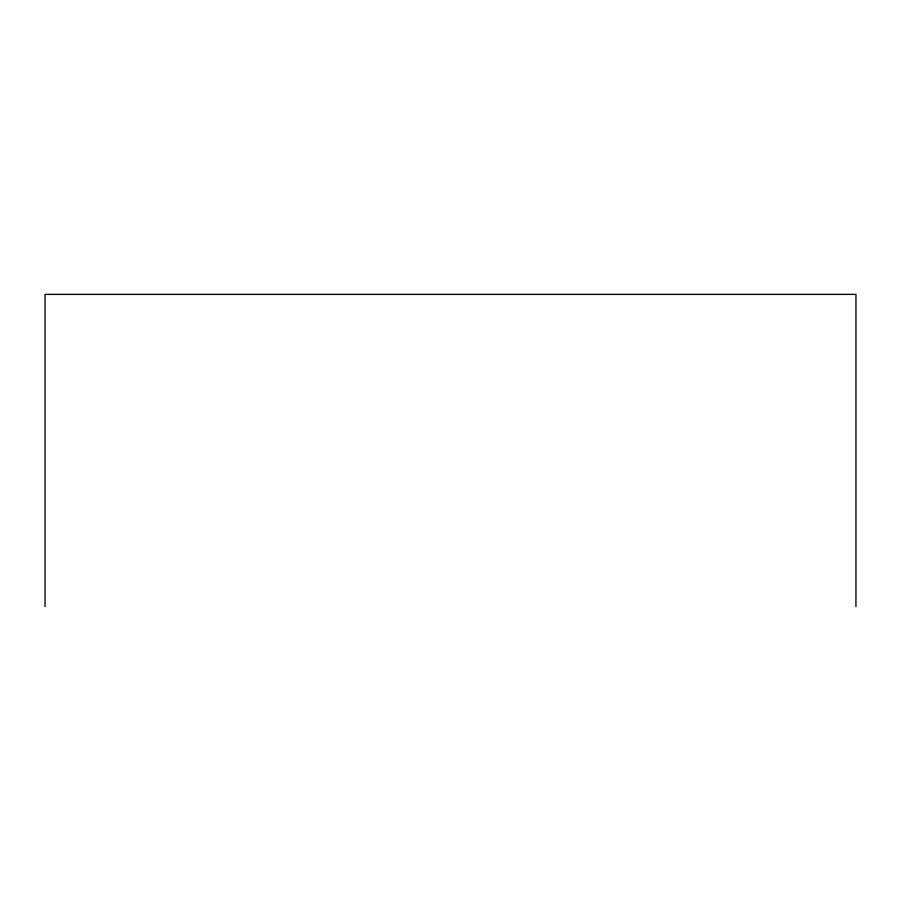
<?xml version="1.0" encoding="UTF-8"?>
<svg xmlns="http://www.w3.org/2000/svg" width="901" height="901" viewBox="0 0 901 901"><rect width="100%" height="100%" fill="white"/><g stroke="black" fill="none" stroke-linecap="round" stroke-linejoin="round"><path stroke-width="1.35" d="M855.95 606.621L855.95 294.379L45.05 294.379L45.05 606.621"/></g></svg>
